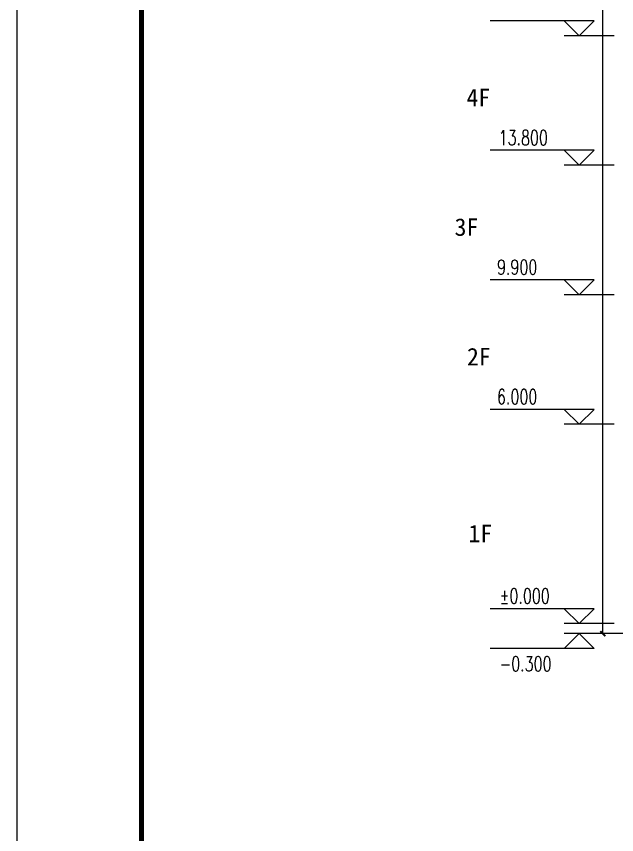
# Model space of a CAD drawing. Extents: x 1738711 to 2346805, y 1189731 to 2516152.
# Drawn here: x 2137895 to 2155976, y 2064249 to 2088884 of the extents above; entities that cross this region are included whole.
import ezdxf
from ezdxf.enums import TextEntityAlignment as Align

# ---------------------------------------------------------------- set-up
doc = ezdxf.new("R2010")
doc.units = 0
doc.header["$LTSCALE"] = 1000
doc.header["$MEASUREMENT"] = 0
for name, color, linetype in [('DIM_ELEV', 3, 'Continuous'), ('PUB_DIM', 3, 'Continuous'), ('PUB_TEXT', 7, 'Continuous'), ('TK', 4, 'Continuous')]:
    doc.layers.add(name, color=color, linetype=linetype)
doc.styles.add('_TCH_DIM', font='SIMPLEX', dxfattribs={"bigfont": 'GBCBIG'})
doc.styles.add('_TCH_DIM_T3', font='SIMPLEX', dxfattribs={"width": 0.705882, "bigfont": 'GBCBIG'})
doc.styles.add('STW', font='simhei_0.ttf')
doc.styles.add('宋体', font='SIMSUN.TTF', dxfattribs={"width": 0.75})
doc.dimstyles.new('_TCH_ARCH&&150', dxfattribs={"dimtxt": 446.25, "dimasz": 150, "dimexe": 375, "dimexo": 450, "dimgap": 189.375, "dimtad": 1, "dimdec": 0, "dimzin": 0, "dimdsep": 46, "dimtxsty": '_TCH_DIM_T3', "dimblk": 'ARCHTICK', "dimcen": 0.09, "dimclrt": 7, "dimazin": 2, "dimtfac": 1, "dimtdec": 0, "dimtix": 1, "dimtmove": 2, "dimatfit": 3, "dimfxl": 1, "dimtolj": 1, "dimtzin": 0, "dimarcsym": 0})

# ---------------------------------------------------------------- blocks, each defined once
blk = doc.blocks.new('hjashrtahreahe')
at = {"layer": 'TK', "color": 7, "const_width": 25}
blk.add_lwpolyline([(0, 59400), (84100, 59400), (84100, 0), (0, 0)], close=True, dxfattribs=at)
at = {"layer": 'TK', "color": 3, "const_width": 100}
blk.add_lwpolyline([(2500, 1000), (2500, 58400), (83100, 58400), (83100, 1000)], close=True, dxfattribs=at)
at = {"layer": 'TK', "style": '宋体', "width": 0.75}
for tag, height, p in [('项目负责人', 350, (6003, 57089)), ('专业负责人', 350, (6003, 56224)), ('设计人', 350, (6003, 55419)), ('版号1', 250, (77304, 22193)), ('时间1', 250, (82405, 22193)), ('版号2', 250, (77304, 21593)), ('时间2', 250, (82405, 21593)), ('版号3', 250, (77304, 20993)), ('时间3', 250, (82405, 20993)), ('建筑会签', 0.0001, (78978, 2403)), ('电气会签', 0.0001, (82128, 2403)), ('结构会签', 0.0001, (78978, 1803)), ('暖通会签', 0.0001, (82128, 1803)), ('给排水会签', 0.0001, (78978, 1250)), ('智能化会签', 0.0001, (82128, 1250))]:
    blk.add_attdef(tag, text='', height=height, dxfattribs=at).set_placement(p, align=Align.CENTER)
for tag, p in [('合作设计单位', (80816, 48986)), ('版号说明1', (79854, 22318)), ('版号说明2', (79854, 21718)), ('版号说明3', (79854, 21118)), ('浙江绿储科技有限公司', (80545, 16036)), ('百兆瓦级集中式熔盐储能关键', (80545, 14953)), ('设备研发及制造基地项目', (80545, 14603)), ('1#研发楼', (80545, 13636)), ('图名', (80545, 12436)), ('工程编号', (78978, 11461)), ('子项编号', (82128, 11461)), ('建筑', (78978, 10711)), ('图号', (82128, 10711)), ('施工图', (78978, 9961)), ('2023.03', (82128, 9961)), ('审定', (79353, 8461)), ('审核', (79353, 7711)), ('工程负责', (79353, 6961)), ('专业负责', (79353, 6211)), ('设计', (79353, 5461)), ('制图', (79353, 4711)), ('校对', (79353, 3961))]:
    blk.add_attdef(tag, text='', height=250, dxfattribs=at).set_placement(p, align=Align.MIDDLE_CENTER)
blk = doc.blocks.new('_ArchTick')
at = {"color": 0, "linetype": 'ByBlock', "const_width": 0.4}
blk.add_lwpolyline([(-0.5, -0.5), (0.5, 0.5)], dxfattribs=at)
blk = doc.blocks.new('*D3575')
at = {"layer": 'Defpoints', "color": 0, "transparency": 16777216}
for p in [(2155561, 2118601), (2159580, 2118601), (2159580, 2070301)]:
    blk.add_point(p, dxfattribs=at)
at = {"layer": 'PUB_DIM', "color": 0, "lineweight": -2, "transparency": 16777216}
for p, q in [((2159130, 2118601), (2155186, 2118601)), ((2155561, 2070301), (2155561, 2118601)), ((2159130, 2070301), (2155186, 2070301))]:
    blk.add_line(p, q, dxfattribs=at)
at = {"layer": 'PUB_DIM', "color": 0, "lineweight": -2, "transparency": 16777216, "xscale": 150, "yscale": 150, "zscale": 150}
for p, rotation in [((2155561, 2118601), 90), ((2155561, 2070301), 270)]:
    blk.add_blockref('_ArchTick', p, dxfattribs=dict(at, rotation=rotation))
at = {"layer": 'PUB_DIM', "color": 7, "transparency": 16777216, "insert": (2155149, 2094451), "char_height": 446.2, "attachment_point": 5, "rotation": 90, "style": '_TCH_DIM_T3'}
blk.add_mtext('\\A1;48300', dxfattribs=at)

msp = doc.modelspace()

# ---------------------------------------------------------------- linework, layer by layer
at = {"layer": 'DIM_ELEV'}
for p, q in [((2155297.3, 2088751.5), (2152165.3, 2088751.5)), ((2154847.3, 2088301.5), (2154397.3, 2088751.5)), ((2154847.3, 2088301.5), (2155297.3, 2088751.5)), ((2155897.3, 2088301.5), (2154397.3, 2088301.5)), ((2155297.3, 2084851.5), (2152165.3, 2084851.5)), ((2154847.3, 2084401.5), (2154397.3, 2084851.5)), ((2154847.3, 2084401.5), (2155297.3, 2084851.5)), ((2155897.3, 2084401.5), (2154397.3, 2084401.5)), ((2155297.3, 2080951.5), (2152165.3, 2080951.5)), ((2154847.3, 2080501.5), (2154397.3, 2080951.5)), ((2154847.3, 2080501.5), (2155297.3, 2080951.5)), ((2155897.3, 2080501.5), (2154397.3, 2080501.5)), ((2155297.3, 2077051.5), (2152165.3, 2077051.5)), ((2154847.3, 2076601.5), (2154397.3, 2077051.5)), ((2154847.3, 2076601.5), (2155297.3, 2077051.5)), ((2155897.3, 2076601.5), (2154397.3, 2076601.5)), ((2155297.3, 2071051.5), (2152165.3, 2071051.5)), ((2154847.3, 2070601.5), (2154397.3, 2071051.5)), ((2154847.3, 2070601.5), (2155297.3, 2071051.5)), ((2155897.3, 2070601.5), (2154397.3, 2070601.5)), ((2154847.3, 2070301.5), (2154397.3, 2069851.5)), ((2155897.3, 2070301.5), (2154397.3, 2070301.5)), ((2154847.3, 2070301.5), (2155297.3, 2069851.5)), ((2155297.3, 2069851.5), (2152165.3, 2069851.5))]:
    msp.add_line(p, q, dxfattribs=at)

# ---------------------------------------------------------------- block references
at = {"xscale": 1.5, "yscale": 1.5, "zscale": 1.5}
msp.add_blockref('hjashrtahreahe', (2137913.5, 2048209.1), dxfattribs=at)

# ---------------------------------------------------------------- texts
at = {"style": 'STW'}
for s, p in [('4F', (2151453.3, 2086177.3)), ('3F', (2151096, 2082277.3)), ('2F', (2151468.1, 2078377.3)), ('1F', (2151512.4, 2073051.2))]:
    msp.add_text(s, height=525.74, dxfattribs=at).set_placement(p)
at = {"layer": 'PUB_TEXT', "color": 7, "style": '_TCH_DIM', "width": 0.705882}
for s, p in [('13.800', (2152420.3, 2085009)), ('9.900', (2152372.3, 2081109)), ('6.000', (2152372.3, 2077209)), ('%%P0.000', (2152450.3, 2071209)), ('-0.300', (2152450.3, 2069169))]:
    msp.add_text(s, height=446.25, dxfattribs=at).set_placement(p)

# ---------------------------------------------------------------- dimensions: what is measured, and where the dimension line sits
at = {"layer": 'PUB_DIM'}
dim = msp.add_aligned_dim(p1=(2159580.1, 2070301.5), p2=(2159580.1, 2118601.5), distance=4019.1, dimstyle='_TCH_ARCH&&150', dxfattribs=at)
dim.commit()
dim.dimension.update_dxf_attribs({"geometry": '*D3575', "text_midpoint": (2155148.5, 2094451.5)})

doc.saveas('drawing.dxf')
